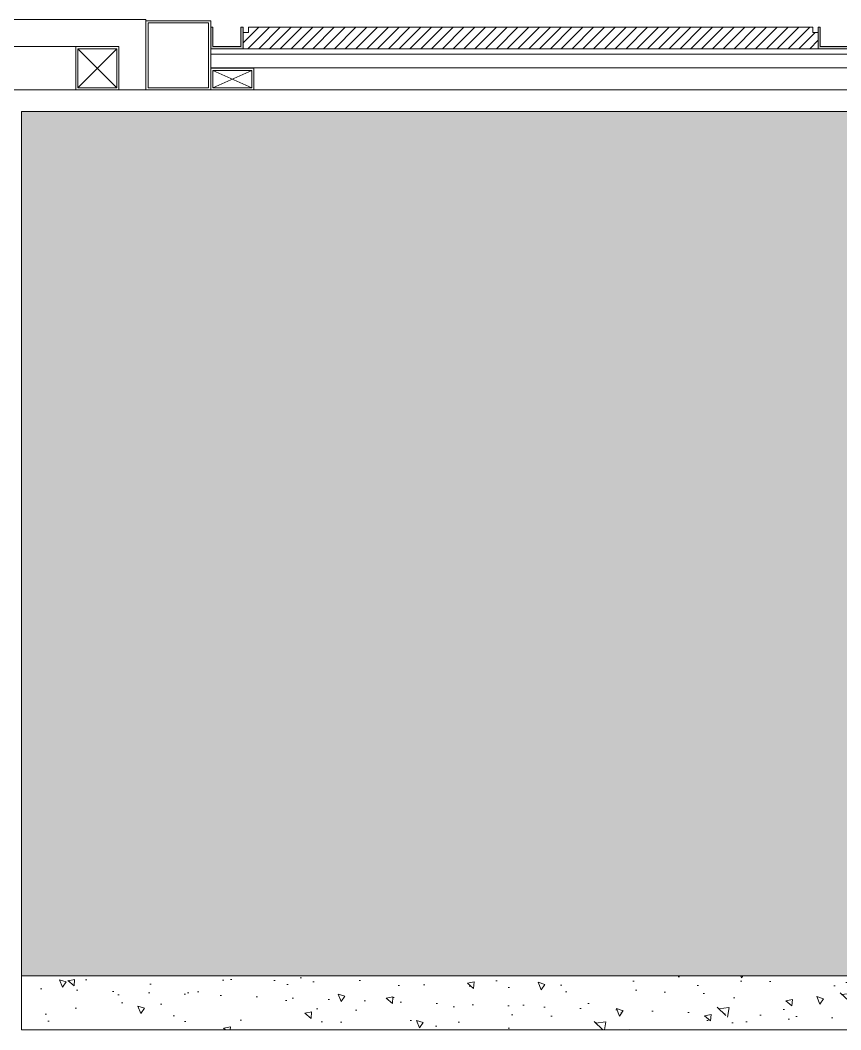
# Model space of a CAD drawing. Header units: millimetres. Extents: x 29001 to 40804, y -8833 to -5892.
# Drawn here: x 29702.9 to 29778.9, y -8180.2 to -8086.8 of the extents above; entities that cross this region are included whole.
import ezdxf

# ---------------------------------------------------------------- set-up
doc = ezdxf.new("R2010")
doc.units = ezdxf.units.MM
doc.layers.get('0').update_dxf_attribs({"lineweight": 0})
for name, color, linetype, lineweight in [('xxx_Auto_Duvar_Alcipan', 50, 'Continuous', 0), ('xxx_Auto_Duvar_Duvar Plan Kesit', 7, 'Continuous', 0), ('xxx_Auto_Duvar_Yesil Alcipan', 93, 'Continuous', 0), ('xxx_Auto_Element_Dograma Metal', 211, 'Continuous', 0), ('xxx_Auto_Kaplama_Ahşap', 34, 'Continuous', 0), ('xxx_Auto_Kaplama_Aluminyum', 133, 'Continuous', 0), ('xxx_Auto_Kaplama_Aluminyum Tarama', 135, 'Continuous', 0), ('xxx_Auto_Kaplama_Mermer', 23, 'Continuous', 0), ('xxx_Auto_Kaplama_Mermer Tarama', 45, 'Continuous', 0), ('xxx_Auto_Kaplama_Siva Sap', 253, 'Continuous', 0), ('xxx_Auto_Konstruksiyon_Metal', 141, 'Continuous', 0), ('Y_DUVAR KONST', 254, 'Continuous', 0), ('Y_MINEPOR', 191, 'Continuous', 0)]:
    doc.layers.add(name, color=color, linetype=linetype, lineweight=lineweight)

# ---------------------------------------------------------------- blocks, each defined once
blk = doc.blocks.new('jıkloı')
at = {"layer": 'xxx_Auto_Kaplama_Aluminyum Tarama', "true_color": 0x454545}
h = blk.add_hatch(color=250, dxfattribs=at)
h.dxf.hatch_style = 1
h.paths.add_polyline_path([(2, 1.5), (0, 1.5), (0, -1.5), (2, -1.5), (2, -1.3), (0.2, -1.3), (0.2, 1.3), (2, 1.3)])
at = {"layer": 'xxx_Auto_Kaplama_Aluminyum'}
for points in [[(2, 1.5), (0, 1.5), (0, -1.5), (2, -1.5)], [(2, 1.3), (0.2, 1.3), (0.2, -1.3), (2, -1.3)], [(2, 1.5), (2, 1.3)], [(2, -1.3), (2, -1.5)]]:
    blk.add_lwpolyline(points, dxfattribs=at)
blk = doc.blocks.new('TÜM LAYOOUT')
at = {"lineweight": 0, "true_color": 0x454545}
h = blk.add_hatch(color=250, dxfattribs=at)
h.dxf.hatch_style = 1
h.paths.add_polyline_path([(638.265, -1773.449), (638.265, -1853.449), (558.265, -1853.449), (558.265, -1773.449)])
at = {"layer": 'xxx_Auto_Kaplama_Mermer Tarama'}
h = blk.add_hatch(dxfattribs=at)
h.set_pattern_fill('JIS_WOOD', color=256)
h.set_pattern_definition([(45, (-27449.53084, 49145.0235), (-0.499999999, 0.499999999), [])])
h.paths.add_polyline_path([(631.992, -1767.648), (578.764, -1767.647), (578.765, -1766.148), (579.265, -1766.149), (579.265, -1765.649), (631.492, -1765.648), (631.492, -1766.148), (631.992, -1766.148)])
at = {"layer": 'Y_MINEPOR', "lineweight": 0}
h = blk.add_hatch(dxfattribs=at)
h.set_pattern_fill('AR-CONC', color=256, angle=-270)
h.set_pattern_definition([(140, (-64058.898, -367193.445), (0.62752135, 7.17260183), [0.75, -8.25]), (85, (-64058.898, -367193.445), (-7.52192134, -1.38751334), [0.6, -6.6]), (190.4514445, (-64058.846, -367192.847), (-6.89439991, 5.78508847), [0.63740192, -7.01142112]), (136.1842, (-64060.898, -367193.445), (1.6551928, 10.6724133), [1.125, -12.375]), (186.6356355, (-64060.76, -367192.556), (-9.741186, 9.34661946), [0.95610342, -10.5171376]), (81.184164, (-64060.898, -367193.445), (-9.741186, 9.34661945), [0.9, -9.9]), (111, (-64060.398, -367192.445), (4.02618891, 5.96907052), [0.75, -8.25]), (56, (-64060.398, -367192.445), (-7.25150045, 2.43315332), [0.6, -6.6]), (161.4514447, (-64060.0624, -367191.9475), (-3.22531153, 8.40222377), [0.6374019, -7.01142112]), (127.5, (-64058.898, -367193.445), (-3.328938538, 0.121598553), [0, -6.52, 0, -6.7, 0, -6.625]), (97.5, (-64058.898, -367193.445), (-3.94411712, 2.630695374), [0, -3.82, 0, -6.37, 0, -2.525]), (57.5, (-64058.898, -367195.675), (0.225548717, 5.338224362), [0, -2.5, 0, -7.8, 0, -10.35]), (47.5, (-64058.898, -367196.675), (-1.001049823, 5.831861693), [0, -3.25, 0, -5.18, 0, -7.35])])
h.paths.add_polyline_path([(638.265, -1853.449), (638.265, -1858.449), (558.265, -1858.449), (558.265, -1853.449)])
at = {"layer": 'xxx_Auto_Duvar_Alcipan', "linetype": 'Continuous'}
for points in [[(640.015, -1769.399), (575.765, -1769.399), (575.765, -1768.149), (643.293, -1768.149)], [(642.043, -1769.399), (575.765, -1769.399), (575.765, -1768.149), (643.293, -1768.149)]]:
    blk.add_lwpolyline(points, dxfattribs=at)
at = {"layer": 'xxx_Auto_Duvar_Duvar Plan Kesit', "lineweight": 0}
blk.add_lwpolyline([(638.265, -1773.449), (638.265, -1853.449), (558.265, -1853.449), (558.265, -1773.449)], close=True, dxfattribs=at)
at = {"layer": 'xxx_Auto_Duvar_Yesil Alcipan', "lineweight": 0, "ltscale": 0.1}
for points in [[(556.265, -1784.949), (549.765, -1784.949), (549.765, -1764.949), (569.765, -1764.949), (569.765, -1771.449)], [(556.265, -1782.449), (552.265, -1782.449), (552.265, -1767.449), (567.265, -1767.449), (567.265, -1771.449)]]:
    blk.add_lwpolyline(points, dxfattribs=at)
at = {"layer": 'xxx_Auto_Element_Dograma Metal', "linetype": 'Continuous'}
for points in [[(569.765, -1771.449), (569.765, -1765.049), (575.765, -1765.049), (575.765, -1771.449)], [(569.965, -1771.249), (569.965, -1765.249), (575.565, -1765.249), (575.565, -1771.249)]]:
    blk.add_lwpolyline(points, close=True, dxfattribs=at)
at = {"layer": 'xxx_Auto_Kaplama_Ahşap', "linetype": 'Continuous'}
blk.add_lwpolyline([(642.368, -1768.149), (630.468, -1768.149)], dxfattribs=at)
at = {"layer": 'xxx_Auto_Kaplama_Mermer', "linetype": 'Continuous'}
for points in [[(631.492, -1765.65), (579.265, -1765.649), (579.265, -1766.149), (578.765, -1766.149), (578.764, -1767.648), (631.992, -1767.649)], [(631.492, -1765.65), (579.265, -1765.649), (579.265, -1766.149), (578.765, -1766.149), (578.764, -1767.648), (631.992, -1767.649)], [(631.492, -1765.65), (631.492, -1766.15), (631.992, -1766.15)]]:
    blk.add_lwpolyline(points, dxfattribs=at)
at = {"layer": 'xxx_Auto_Kaplama_Siva Sap', "lineweight": 0}
blk.add_lwpolyline([(555.993, -1771.449), (639.993, -1771.449), (639.993, -1838.449)], dxfattribs=at)
at = {"layer": 'xxx_Auto_Konstruksiyon_Metal'}
for points in [[(575.765, -1769.449), (575.765, -1771.449), (579.765, -1771.449), (579.765, -1769.449), (575.765, -1769.449)], [(579.565, -1769.649), (575.965, -1771.249)], [(575.965, -1769.649), (579.565, -1771.249)]]:
    blk.add_lwpolyline(points, dxfattribs=at)
blk.add_lwpolyline([(575.965, -1769.649), (575.965, -1771.249), (579.565, -1771.249), (579.565, -1769.649)], close=True, dxfattribs=at)
at = {"layer": 'Y_DUVAR KONST', "lineweight": 0}
for p, q in [((563.465, -1771.249), (567.065, -1767.649)), ((567.065, -1771.249), (563.465, -1767.649))]:
    blk.add_line(p, q, dxfattribs=at)
for points in [[(567.265, -1771.449), (563.265, -1771.449), (563.265, -1767.449), (567.265, -1767.449)], [(567.065, -1771.249), (563.465, -1771.249), (563.465, -1767.649), (567.065, -1767.649)]]:
    blk.add_lwpolyline(points, close=True, dxfattribs=at)
at = {"layer": 'Y_MINEPOR', "lineweight": 0}
blk.add_lwpolyline([(638.265, -1853.449), (638.265, -1858.449), (558.265, -1858.449), (558.265, -1853.449)], close=True, dxfattribs=at)
at = {"color": 3, "rotation": 90}
for p in [(577.265, -1767.649), (633.492, -1767.649)]:
    blk.add_blockref('jıkloı', p, dxfattribs=at)

msp = doc.modelspace()

# ---------------------------------------------------------------- block references
at = {"color": 6}
msp.add_blockref('TÜM LAYOOUT', (29144.792, -6321.799), dxfattribs=at)

doc.saveas('drawing.dxf')
